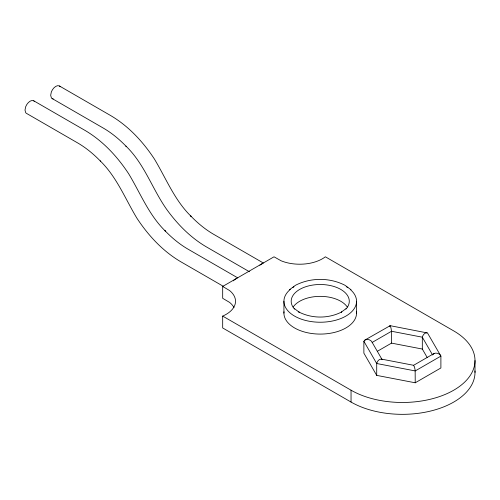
<?xml version="1.0" encoding="UTF-8"?>
<svg xmlns="http://www.w3.org/2000/svg" width="500" height="500" viewBox="0 0 500 500"><rect width="100%" height="100%" fill="white"/><g stroke="black" fill="none" stroke-linecap="round" stroke-linejoin="round"><path stroke-width="0.75" d="M389.55 326.469L389.906 325.625L427.494 332.981L440.894 356.112L440.894 367.969L415.225 382.788L376.712 375.381L363.875 353.144L363.875 341.287C365.569 338.094 371.025 339.319 372.188 342.419L382.075 359.55M289.413 289.775L295.487 285.275C310.7 277.438 329.769 277.438 344.981 285.275L351.056 289.775M346.006 308.637L341.281 312.194L341.694 311.956C328.5 318.75 311.969 318.75 298.775 311.956L299.188 312.194L294.462 308.637M415.225 382.788L415.15 370.106L414.469 366.788L413.456 365.387L434.081 353.475C436.538 352.537 439.881 353.562 440.894 356.112L415.225 370.931L376.712 363.519L363.875 341.287M434.081 353.475L432.587 354.975L422.319 337.194C422.844 335.069 424.613 332.612 427.025 332.769M222.681 286.45L274.025 256.806L281.1 260.788A32.094 18.525 0 0 0 325.369 256.806L453.731 330.913A72.613 41.925 0 0 1 453.731 390.2A72.613 41.925 0 0 1 351.044 390.2L222.681 316.094A32.094 18.525 0 0 0 229.575 290.531L222.681 286.45L222.681 298.306L229.575 302.387A32.094 18.525 0 0 1 233.994 307.494M364.7 340.175L390.094 325.725L390.969 327.863L391.512 331.262L391.512 343.119L377.519 351.2M372.188 342.419L391.512 331.262L422.319 337.194L422.319 349.05L427.262 357.612M413.612 365.294L381.425 359.1C379.012 358.944 377.238 361.394 376.712 363.519L376.712 375.381M391.512 343.119L422.319 349.05M381.425 359.1L382.238 359.688M59.438 85.994L110.85 115.675C128.675 126.213 143.056 141.8 154.369 158.981C166.088 178.4 174.525 200.169 191.069 216.319L190.656 215.881C197.463 222.95 205.056 229.294 213.544 234.25L263.469 263.075M52.175 98.569L103.45 128.169C111.938 133.125 119.537 139.475 126.337 146.544L125.925 146.106C144.425 163.881 152.213 188.875 166.713 209.431C177.375 224.15 190.394 237.475 206.144 246.75L249.438 271.744M33.763 100.812L85.181 130.5C103.006 141.031 117.387 156.619 128.694 173.806C140.412 193.225 148.85 214.994 165.4 231.137L164.981 230.7C171.788 237.769 179.387 244.119 187.869 249.075L237.794 277.9M223.088 286.175L180.469 261.569C162.644 251.031 148.262 235.444 136.95 218.263C125.231 198.844 116.8 177.075 100.25 160.925L100.662 161.363C93.863 154.3 86.263 147.95 77.781 142.994L26.506 113.387A7.262 4.194 -60 0 1 25.688 112.631L25 110.062L25.688 106.706A7.262 4.194 -60 0 1 34.581 101.569M474.956 370.962A72.613 41.925 0 0 1 431.331 410.863A72.613 41.925 0 0 1 351.044 402.056L222.681 327.95L222.681 316.094M475 360.556L475 372.413M356.544 301.269L356.544 313.125M351.044 390.2L351.044 402.056M283.931 301.269L283.931 313.125M259.856 265.181A7.262 4.194 -60 0 1 262.519 263.65M233.344 280.844A7.262 4.194 -60 0 1 236.844 278.469M356.463 311.762A36.306 20.962 0 0 1 320.238 334.087A36.306 20.962 0 0 1 284.006 311.762M293.194 307A29.044 16.769 0 0 1 320.238 296.356A29.044 16.769 0 0 1 347.275 307M350.688 289.856A36.306 20.962 0 0 1 343.812 317.213A36.306 20.962 0 0 1 295.944 316.85A36.306 20.962 0 0 1 290.306 289.4M292.631 287.65A36.306 20.962 0 0 1 293.906 286.837M346.562 286.837A36.306 20.962 0 0 1 347.837 287.65M294.556 309.106A29.044 16.769 0 0 1 320.238 284.5A29.044 16.769 0 0 1 345.913 309.106M60.256 86.75A7.262 4.194 -60 0 0 51.363 91.881L50.675 95.244L51.363 97.812A7.262 4.194 -60 0 0 53.238 98.894"/></g></svg>
